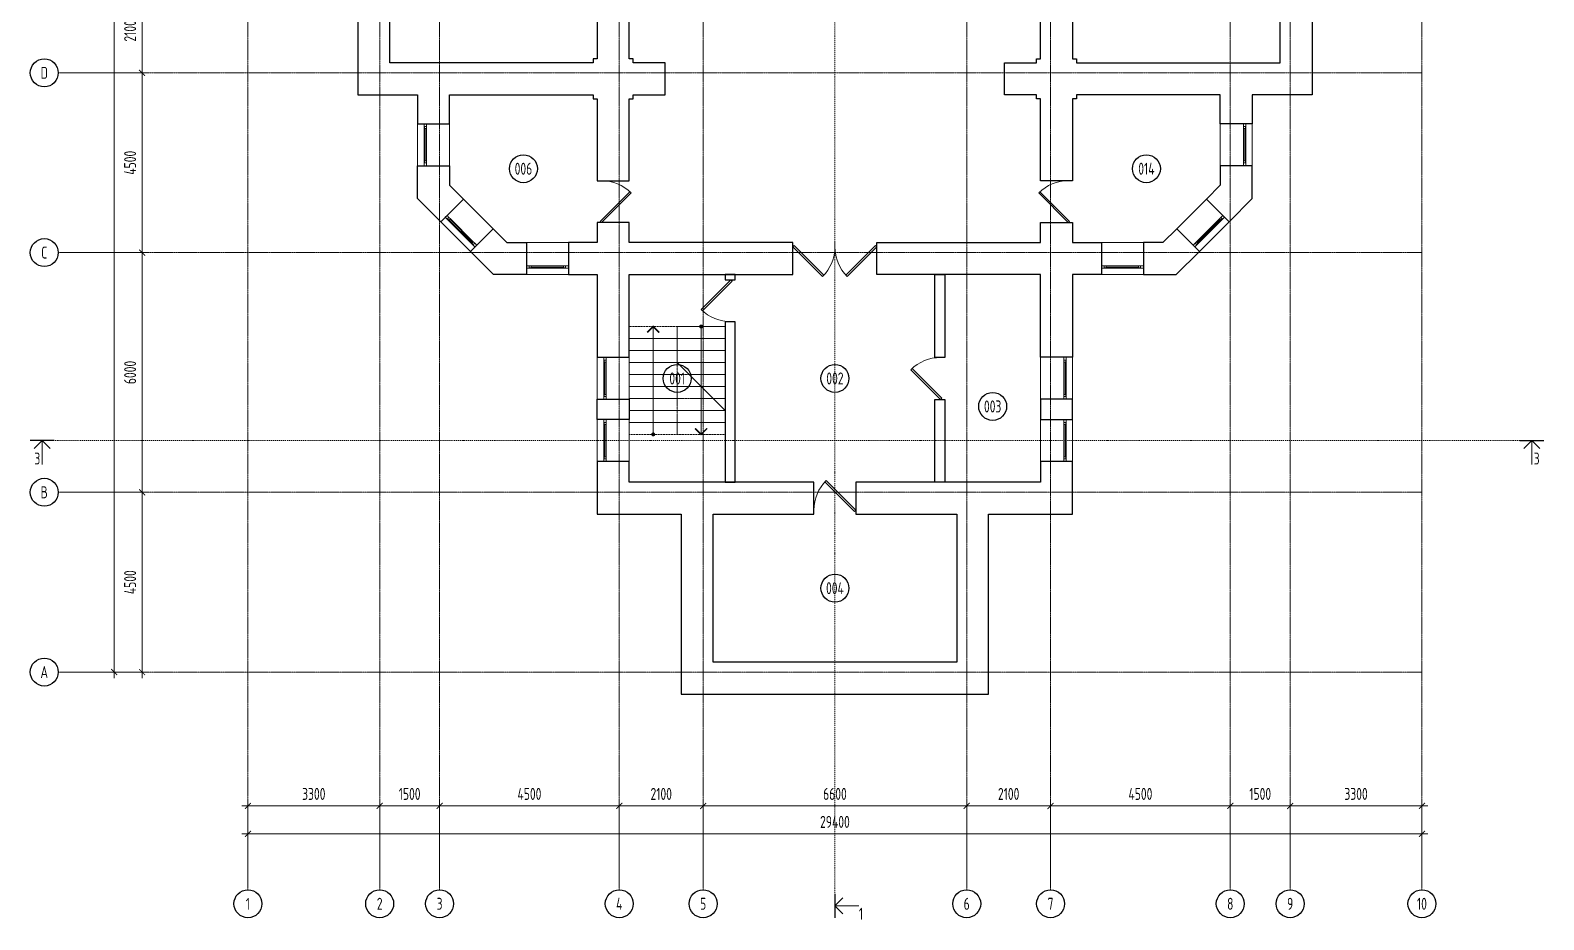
# Model space of a CAD drawing. Header units: millimetres. Extents: x -4890 to 184123, y 36 to 148549.
# Drawn here: x 2560 to 40460, y 3137 to 25401 of the extents above; entities that cross this region are included whole.
import ezdxf

# ---------------------------------------------------------------- set-up
doc = ezdxf.new("R2010")
doc.units = ezdxf.units.MM
for name, pattern in [('CENTERX2', [101.6, 63.5, -12.7, 12.7, -12.7]), ('DASHDOTX2', [50.8, 25.4, -12.7, 0, -12.7]), ('HIDDEN', [9.525, 6.35, -3.175])]:
    doc.linetypes.add(name, pattern=pattern)
for name, color, linetype, lineweight in [('axis', 40, 'CENTERX2', 5), ('Dimension', 4, 'Continuous', 5), ('Door', 36, 'Continuous', 5), ('Marker', 30, 'Continuous', 5), ('Stair', 4, 'Continuous', 5), ('Wall_General', 5, 'Continuous', 30), ('Wall_Satelit', 253, 'Continuous', 5), ('Windows', 250, 'Continuous', 5)]:
    doc.layers.add(name, color=color, linetype=linetype, lineweight=lineweight)
doc.styles.add('OK300', font='isocpeur.ttf', dxfattribs={"width": 0.7, "height": 300})
doc.dimstyles.new('OK100', dxfattribs={"dimtxt": 300, "dimasz": 150, "dimexe": 150, "dimexo": 150, "dimgap": 150, "dimtad": 1, "dimdec": 0, "dimzin": 0, "dimdsep": 46, "dimtxsty": 'OK300', "dimblk": 'ARCHTICK', "dimcen": 150, "dimdle": 150, "dimclrd": 256, "dimclre": 256, "dimclrt": 256, "dimadec": 0, "dimazin": 0, "dimtfac": 1, "dimtdec": 0, "dimtofl": 0, "dimtmove": 0, "dimatfit": 3, "dimldrblk": 'DOT', "dimfxl": 1, "dimtolj": 1, "dimtzin": 0, "dimlwd": -1, "dimlwe": -1, "dimarcsym": 0})

# ---------------------------------------------------------------- blocks, each defined once
blk = doc.blocks.new('_ArchTick')
at = {"color": 0, "linetype": 'ByBlock', "const_width": 0.15}
blk.add_lwpolyline([(-0.5, -0.5), (0.5, 0.5)], dxfattribs=at)
blk = doc.blocks.new('*D139')
at = {"layer": 'Defpoints', "color": 0, "transparency": 16777216}
for p in [(3260, 45636), (3260, 9336), (4660, 9336)]:
    blk.add_point(p, dxfattribs=at)
at = {"layer": 'Dimension', "transparency": 16777216}
for p, q in [((3410, 45636), (4810, 45636)), ((4660, 45786), (4660, 9186)), ((3410, 9336), (4810, 9336))]:
    blk.add_line(p, q, dxfattribs=at)
at = {"layer": 'Dimension', "transparency": 16777216, "xscale": 150, "yscale": 150, "zscale": 150}
for p, rotation in [((4660, 45636), 90), ((4660, 9336), 270)]:
    blk.add_blockref('_ArchTick', p, dxfattribs=dict(at, rotation=rotation))
at = {"layer": 'Dimension', "transparency": 16777216, "insert": (4360, 27486), "char_height": 300, "attachment_point": 5, "rotation": 90, "style": 'OK300'}
blk.add_mtext('\\A1;36300', dxfattribs=at)
blk = doc.blocks.new('_Dot')
at = {"layer": 'Dimension', "color": 0, "lineweight": -2}
blk.add_line((-0.5, 0), (-1, 0), dxfattribs=at)
at = {"layer": 'Dimension', "color": 0, "const_width": 0.5}
blk.add_lwpolyline([(-0.25, 0, 1), (0.25, 0, 1)], format="xyb", close=True, dxfattribs=at)
blk = doc.blocks.new('*D144')
at = {"layer": 'Defpoints', "color": 0, "transparency": 16777216}
for p in [(3260, 26436), (3260, 24336), (5360, 24336)]:
    blk.add_point(p, dxfattribs=at)
at = {"layer": 'Dimension', "transparency": 16777216}
for p, q in [((5360, 26586), (5360, 24186)), ((3410, 26436), (5510, 26436)), ((3410, 24336), (5510, 24336))]:
    blk.add_line(p, q, dxfattribs=at)
at = {"layer": 'Dimension', "transparency": 16777216, "xscale": 150, "yscale": 150, "zscale": 150}
for p, rotation in [((5360, 26436), 90), ((5360, 24336), 270)]:
    blk.add_blockref('_ArchTick', p, dxfattribs=dict(at, rotation=rotation))
at = {"layer": 'Dimension', "transparency": 16777216, "insert": (5060, 25386), "char_height": 300, "attachment_point": 5, "rotation": 90, "style": 'OK300'}
blk.add_mtext('\\A1;2100', dxfattribs=at)
blk = doc.blocks.new('*D145')
at = {"layer": 'Defpoints', "color": 0, "transparency": 16777216}
for p in [(3260, 24336), (3260, 19836), (5360, 19836)]:
    blk.add_point(p, dxfattribs=at)
at = {"layer": 'Dimension', "transparency": 16777216}
for p, q in [((3410, 24336), (5510, 24336)), ((5360, 24486), (5360, 19686)), ((3410, 19836), (5510, 19836))]:
    blk.add_line(p, q, dxfattribs=at)
at = {"layer": 'Dimension', "transparency": 16777216, "xscale": 150, "yscale": 150, "zscale": 150}
for p, rotation in [((5360, 24336), 90), ((5360, 19836), 270)]:
    blk.add_blockref('_ArchTick', p, dxfattribs=dict(at, rotation=rotation))
at = {"layer": 'Dimension', "transparency": 16777216, "insert": (5060, 22086), "char_height": 300, "attachment_point": 5, "rotation": 90, "style": 'OK300'}
blk.add_mtext('\\A1;4500', dxfattribs=at)
blk = doc.blocks.new('*D146')
at = {"layer": 'Defpoints', "color": 0, "transparency": 16777216}
for p in [(3260, 13836), (3260, 9336), (5360, 9336)]:
    blk.add_point(p, dxfattribs=at)
at = {"layer": 'Dimension', "transparency": 16777216}
for p, q in [((3410, 13836), (5510, 13836)), ((5360, 13986), (5360, 9186)), ((3410, 9336), (5510, 9336))]:
    blk.add_line(p, q, dxfattribs=at)
at = {"layer": 'Dimension', "transparency": 16777216, "xscale": 150, "yscale": 150, "zscale": 150}
for p, rotation in [((5360, 13836), 90), ((5360, 9336), 270)]:
    blk.add_blockref('_ArchTick', p, dxfattribs=dict(at, rotation=rotation))
at = {"layer": 'Dimension', "transparency": 16777216, "insert": (5060, 11586), "char_height": 300, "attachment_point": 5, "rotation": 90, "style": 'OK300'}
blk.add_mtext('\\A1;4500', dxfattribs=at)
blk = doc.blocks.new('*D147')
at = {"layer": 'Defpoints', "color": 0, "transparency": 16777216}
for p in [(37410, 5286), (8010, 3886), (37410, 3886)]:
    blk.add_point(p, dxfattribs=at)
at = {"layer": 'Dimension', "transparency": 16777216}
for p, q in [((8010, 4036), (8010, 5436)), ((37410, 4036), (37410, 5436)), ((7860, 5286), (37560, 5286))]:
    blk.add_line(p, q, dxfattribs=at)
at = {"layer": 'Dimension', "transparency": 16777216, "xscale": 150, "yscale": 150, "zscale": 150, "rotation": 180}
blk.add_blockref('_ArchTick', (8010, 5286), dxfattribs=at)
at = {"layer": 'Dimension', "transparency": 16777216, "xscale": 150, "yscale": 150, "zscale": 150}
blk.add_blockref('_ArchTick', (37410, 5286), dxfattribs=at)
at = {"layer": 'Dimension', "transparency": 16777216, "insert": (22710, 5586), "char_height": 300, "attachment_point": 5, "style": 'OK300'}
blk.add_mtext('\\A1;29400', dxfattribs=at)
blk = doc.blocks.new('*D148')
at = {"layer": 'Defpoints', "color": 0, "transparency": 16777216}
for p in [(11310, 5986), (8010, 3886), (11310, 3886)]:
    blk.add_point(p, dxfattribs=at)
at = {"layer": 'Dimension', "transparency": 16777216}
for p, q in [((8010, 4036), (8010, 6136)), ((11310, 4036), (11310, 6136)), ((7860, 5986), (11460, 5986))]:
    blk.add_line(p, q, dxfattribs=at)
at = {"layer": 'Dimension', "transparency": 16777216, "xscale": 150, "yscale": 150, "zscale": 150, "rotation": 180}
blk.add_blockref('_ArchTick', (8010, 5986), dxfattribs=at)
at = {"layer": 'Dimension', "transparency": 16777216, "xscale": 150, "yscale": 150, "zscale": 150}
blk.add_blockref('_ArchTick', (11310, 5986), dxfattribs=at)
at = {"layer": 'Dimension', "transparency": 16777216, "insert": (9660, 6286), "char_height": 300, "attachment_point": 5, "style": 'OK300'}
blk.add_mtext('\\A1;3300', dxfattribs=at)
blk = doc.blocks.new('*D149')
at = {"layer": 'Defpoints', "color": 0, "transparency": 16777216}
for p in [(17310, 5986), (12810, 3886), (17310, 3886)]:
    blk.add_point(p, dxfattribs=at)
at = {"layer": 'Dimension', "transparency": 16777216}
for p, q in [((12810, 4036), (12810, 6136)), ((17310, 4036), (17310, 6136)), ((12660, 5986), (17460, 5986))]:
    blk.add_line(p, q, dxfattribs=at)
at = {"layer": 'Dimension', "transparency": 16777216, "xscale": 150, "yscale": 150, "zscale": 150, "rotation": 180}
blk.add_blockref('_ArchTick', (12810, 5986), dxfattribs=at)
at = {"layer": 'Dimension', "transparency": 16777216, "xscale": 150, "yscale": 150, "zscale": 150}
blk.add_blockref('_ArchTick', (17310, 5986), dxfattribs=at)
at = {"layer": 'Dimension', "transparency": 16777216, "insert": (15060, 6286), "char_height": 300, "attachment_point": 5, "style": 'OK300'}
blk.add_mtext('\\A1;4500', dxfattribs=at)
blk = doc.blocks.new('*D150')
at = {"layer": 'Defpoints', "color": 0, "transparency": 16777216}
for p in [(19410, 5986), (17310, 3886), (19410, 3886)]:
    blk.add_point(p, dxfattribs=at)
at = {"layer": 'Dimension', "transparency": 16777216}
for p, q in [((17310, 4036), (17310, 6136)), ((19410, 4036), (19410, 6136)), ((17160, 5986), (19560, 5986))]:
    blk.add_line(p, q, dxfattribs=at)
at = {"layer": 'Dimension', "transparency": 16777216, "xscale": 150, "yscale": 150, "zscale": 150, "rotation": 180}
blk.add_blockref('_ArchTick', (17310, 5986), dxfattribs=at)
at = {"layer": 'Dimension', "transparency": 16777216, "xscale": 150, "yscale": 150, "zscale": 150}
blk.add_blockref('_ArchTick', (19410, 5986), dxfattribs=at)
at = {"layer": 'Dimension', "transparency": 16777216, "insert": (18360, 6286), "char_height": 300, "attachment_point": 5, "style": 'OK300'}
blk.add_mtext('\\A1;2100', dxfattribs=at)
blk = doc.blocks.new('*D151')
at = {"layer": 'Defpoints', "color": 0, "transparency": 16777216}
for p in [(26010, 5986), (19410, 3886), (26010, 3886)]:
    blk.add_point(p, dxfattribs=at)
at = {"layer": 'Dimension', "transparency": 16777216}
for p, q in [((19410, 4036), (19410, 6136)), ((26010, 4036), (26010, 6136)), ((19260, 5986), (26160, 5986))]:
    blk.add_line(p, q, dxfattribs=at)
at = {"layer": 'Dimension', "transparency": 16777216, "xscale": 150, "yscale": 150, "zscale": 150, "rotation": 180}
blk.add_blockref('_ArchTick', (19410, 5986), dxfattribs=at)
at = {"layer": 'Dimension', "transparency": 16777216, "xscale": 150, "yscale": 150, "zscale": 150}
blk.add_blockref('_ArchTick', (26010, 5986), dxfattribs=at)
at = {"layer": 'Dimension', "transparency": 16777216, "insert": (22710, 6286), "char_height": 300, "attachment_point": 5, "style": 'OK300'}
blk.add_mtext('\\A1;6600', dxfattribs=at)
blk = doc.blocks.new('*D152')
at = {"layer": 'Defpoints', "color": 0, "transparency": 16777216}
for p in [(28110, 5986), (26010, 3886), (28110, 3886)]:
    blk.add_point(p, dxfattribs=at)
at = {"layer": 'Dimension', "transparency": 16777216}
for p, q in [((26010, 4036), (26010, 6136)), ((28110, 4036), (28110, 6136)), ((25860, 5986), (28260, 5986))]:
    blk.add_line(p, q, dxfattribs=at)
at = {"layer": 'Dimension', "transparency": 16777216, "xscale": 150, "yscale": 150, "zscale": 150, "rotation": 180}
blk.add_blockref('_ArchTick', (26010, 5986), dxfattribs=at)
at = {"layer": 'Dimension', "transparency": 16777216, "xscale": 150, "yscale": 150, "zscale": 150}
blk.add_blockref('_ArchTick', (28110, 5986), dxfattribs=at)
at = {"layer": 'Dimension', "transparency": 16777216, "insert": (27060, 6286), "char_height": 300, "attachment_point": 5, "style": 'OK300'}
blk.add_mtext('\\A1;2100', dxfattribs=at)
blk = doc.blocks.new('*D153')
at = {"layer": 'Defpoints', "color": 0, "transparency": 16777216}
for p in [(32610, 5986), (28110, 3886), (32610, 3886)]:
    blk.add_point(p, dxfattribs=at)
at = {"layer": 'Dimension', "transparency": 16777216}
for p, q in [((28110, 4036), (28110, 6136)), ((32610, 4036), (32610, 6136)), ((27960, 5986), (32760, 5986))]:
    blk.add_line(p, q, dxfattribs=at)
at = {"layer": 'Dimension', "transparency": 16777216, "xscale": 150, "yscale": 150, "zscale": 150, "rotation": 180}
blk.add_blockref('_ArchTick', (28110, 5986), dxfattribs=at)
at = {"layer": 'Dimension', "transparency": 16777216, "xscale": 150, "yscale": 150, "zscale": 150}
blk.add_blockref('_ArchTick', (32610, 5986), dxfattribs=at)
at = {"layer": 'Dimension', "transparency": 16777216, "insert": (30360, 6286), "char_height": 300, "attachment_point": 5, "style": 'OK300'}
blk.add_mtext('\\A1;4500', dxfattribs=at)
blk = doc.blocks.new('*D154')
at = {"layer": 'Defpoints', "color": 0, "transparency": 16777216}
for p in [(37410, 5986), (34110, 3886), (37410, 3886)]:
    blk.add_point(p, dxfattribs=at)
at = {"layer": 'Dimension', "transparency": 16777216}
for p, q in [((34110, 4036), (34110, 6136)), ((37410, 4036), (37410, 6136)), ((33960, 5986), (37560, 5986))]:
    blk.add_line(p, q, dxfattribs=at)
at = {"layer": 'Dimension', "transparency": 16777216, "xscale": 150, "yscale": 150, "zscale": 150, "rotation": 180}
blk.add_blockref('_ArchTick', (34110, 5986), dxfattribs=at)
at = {"layer": 'Dimension', "transparency": 16777216, "xscale": 150, "yscale": 150, "zscale": 150}
blk.add_blockref('_ArchTick', (37410, 5986), dxfattribs=at)
at = {"layer": 'Dimension', "transparency": 16777216, "insert": (35760, 6286), "char_height": 300, "attachment_point": 5, "style": 'OK300'}
blk.add_mtext('\\A1;3300', dxfattribs=at)
blk = doc.blocks.new('*D155')
at = {"layer": 'Defpoints', "color": 0, "transparency": 16777216}
for p in [(3260, 19836), (5360, 19836), (3260, 13836)]:
    blk.add_point(p, dxfattribs=at)
at = {"layer": 'Dimension', "transparency": 16777216}
for p, q in [((3410, 19836), (5510, 19836)), ((5360, 13686), (5360, 19986)), ((3410, 13836), (5510, 13836))]:
    blk.add_line(p, q, dxfattribs=at)
at = {"layer": 'Dimension', "transparency": 16777216, "xscale": 150, "yscale": 150, "zscale": 150}
for p, rotation in [((5360, 19836), 90), ((5360, 13836), 270)]:
    blk.add_blockref('_ArchTick', p, dxfattribs=dict(at, rotation=rotation))
at = {"layer": 'Dimension', "transparency": 16777216, "insert": (5060, 16836), "char_height": 300, "attachment_point": 5, "rotation": 90, "style": 'OK300'}
blk.add_mtext('\\A1;6000', dxfattribs=at)
blk = doc.blocks.new('*D157')
at = {"layer": 'Defpoints', "color": 0, "transparency": 16777216}
for p in [(12810, 5986), (11310, 3886), (12810, 3886)]:
    blk.add_point(p, dxfattribs=at)
at = {"layer": 'Dimension', "transparency": 16777216}
for p, q in [((11310, 4036), (11310, 6136)), ((12810, 4036), (12810, 6136)), ((11160, 5986), (12960, 5986))]:
    blk.add_line(p, q, dxfattribs=at)
at = {"layer": 'Dimension', "transparency": 16777216, "xscale": 150, "yscale": 150, "zscale": 150, "rotation": 180}
blk.add_blockref('_ArchTick', (11310, 5986), dxfattribs=at)
at = {"layer": 'Dimension', "transparency": 16777216, "xscale": 150, "yscale": 150, "zscale": 150}
blk.add_blockref('_ArchTick', (12810, 5986), dxfattribs=at)
at = {"layer": 'Dimension', "transparency": 16777216, "insert": (12060, 6286), "char_height": 300, "attachment_point": 5, "style": 'OK300'}
blk.add_mtext('\\A1;1500', dxfattribs=at)
blk = doc.blocks.new('*D158')
at = {"layer": 'Defpoints', "color": 0, "transparency": 16777216}
for p in [(34110, 5986), (32610, 3886), (34110, 3886)]:
    blk.add_point(p, dxfattribs=at)
at = {"layer": 'Dimension', "transparency": 16777216}
for p, q in [((32610, 4036), (32610, 6136)), ((34110, 4036), (34110, 6136)), ((32460, 5986), (34260, 5986))]:
    blk.add_line(p, q, dxfattribs=at)
at = {"layer": 'Dimension', "transparency": 16777216, "xscale": 150, "yscale": 150, "zscale": 150, "rotation": 180}
blk.add_blockref('_ArchTick', (32610, 5986), dxfattribs=at)
at = {"layer": 'Dimension', "transparency": 16777216, "xscale": 150, "yscale": 150, "zscale": 150}
blk.add_blockref('_ArchTick', (34110, 5986), dxfattribs=at)
at = {"layer": 'Dimension', "transparency": 16777216, "insert": (33360, 6286), "char_height": 300, "attachment_point": 5, "style": 'OK300'}
blk.add_mtext('\\A1;1500', dxfattribs=at)
blk = doc.blocks.new('*U64')
for p, q in [((0, 0), (0, -100)), ((-1000, 0), (-1000, -100))]:
    blk.add_line(p, q)
blk.add_lwpolyline([(0, 0), (-707, 707), (-738, 676), (-31, -31)], close=True)
blk.add_arc((0, 0), 1000, 135, 180)
blk = doc.blocks.new('*U65')
for p, q in [((0, 0), (0, 100)), ((1000, 0), (1000, 100))]:
    blk.add_line(p, q)
blk.add_lwpolyline([(0, 0), (707, -707), (738, -676), (31, 31)], close=True)
blk.add_arc((0, 0), 1000, 315, 0)

msp = doc.modelspace()

# ---------------------------------------------------------------- linework, layer by layer
at = {"layer": 'axis', "ltscale": 0.5}
for points in [[(8009.7, 3886.3), (8009.7, 45636.3)], [(11309.7, 3886.3), (11309.7, 45636.3)], [(12809.7, 3886.3), (12809.7, 45636.3)], [(17309.7, 3886.3), (17309.7, 45636.3)], [(19409.7, 3886.3), (19409.7, 45636.3)], [(26009.7, 3886.3), (26009.7, 45636.3)], [(28109.7, 3886.3), (28109.7, 45636.3)], [(32609.7, 3886.3), (32609.7, 45636.3)], [(34109.7, 3886.3), (34109.7, 45636.3)], [(37409.7, 3886.3), (37409.7, 45636.3)], [(3259.7, 24336.3), (37409.7, 24336.3)], [(3259.7, 19836.3), (37409.7, 19836.3)], [(3259.7, 13836.3), (37409.7, 13836.3)], [(3259.7, 9336.3), (37409.7, 9336.3)]]:
    msp.add_lwpolyline(points, dxfattribs=at)
at = {"layer": 'axis', "color": 18, "linetype": 'Continuous', "lineweight": 30, "true_color": 0x000000}
for centre in [(2909.7, 24336.3), (2909.7, 19836.3), (2909.7, 13836.3), (2909.7, 9336.3), (8009.7, 3536.3), (11309.7, 3536.3), (12809.7, 3536.3), (17309.7, 3536.3), (19409.7, 3536.3), (26009.7, 3536.3), (28109.7, 3536.3), (32609.7, 3536.3), (34109.7, 3536.3), (37409.7, 3536.3)]:
    msp.add_circle(centre, 350, dxfattribs=at)
at = {"layer": 'Marker', "linetype": 'DASHDOTX2'}
for p, q in [((22709.7, 48986.3), (22709.7, 3786.3)), ((39859.7, 15131.3), (3159.7, 15131.3))]:
    msp.add_line(p, q, dxfattribs=at)
at = {"layer": 'Marker', "color": 18, "lineweight": 30, "true_color": 0x000000}
for points in [[(3159.7, 15131.3), (2559.7, 15131.3)], [(3059.7, 14931.3), (2859.7, 15131.3), (2659.7, 14931.3)], [(39859.7, 15131.3), (40459.7, 15131.3)], [(39959.7, 14931.3), (40159.7, 15131.3), (40359.7, 14931.3)], [(22709.7, 3786.3), (22709.7, 3186.3)], [(22909.7, 3686.3), (22709.7, 3486.3), (22909.7, 3286.3)]]:
    msp.add_lwpolyline(points, dxfattribs=at)
at = {"layer": 'Marker', "color": 18, "true_color": 0x000000}
for points in [[(2859.7, 15131.3), (2859.7, 14531.3)], [(40159.7, 15131.3), (40159.7, 14531.3)], [(22709.7, 3486.3), (23309.7, 3486.3)]]:
    msp.add_lwpolyline(points, dxfattribs=at)
at = {"layer": 'Marker', "linetype": 'Continuous', "lineweight": 30}
for centre in [(14909.7, 21936.3), (30509.7, 21936.3), (18759.7, 16686.3), (22709.7, 16686.3), (26659.7, 15986.3), (22709.7, 11436.3)]:
    msp.add_circle(centre, 350, dxfattribs=at)
at = {"layer": 'Stair', "linetype": 'HIDDEN'}
for points in [[(18759.7, 17686.3), (18759.7, 17986.3), (17559.7, 17986.3), (17559.7, 17686.3)], [(18759.7, 17386.3), (18759.7, 17686.3), (17559.7, 17686.3), (17559.7, 17386.3)], [(18759.7, 17086.3), (18759.7, 17386.3), (17559.7, 17386.3), (17559.7, 17086.3)], [(18759.7, 16786.3), (18759.7, 17086.3), (17559.7, 17086.3), (17559.7, 16786.3)], [(18759.7, 17086.3), (18759.7, 16786.3), (19059.7, 16786.3)], [(18759.7, 16486.3), (18759.7, 16786.3), (17559.7, 16786.3), (17559.7, 16486.3)], [(18759.7, 16786.3), (18759.7, 16486.3), (19359.7, 16486.3), (19059.7, 16786.3)], [(18759.7, 16186.3), (18759.7, 16486.3), (17559.7, 16486.3), (17559.7, 16186.3)], [(18759.7, 16486.3), (18759.7, 16186.3), (19659.7, 16186.3), (19359.7, 16486.3)], [(18759.7, 15886.3), (18759.7, 16186.3), (17559.7, 16186.3), (17559.7, 15886.3)], [(18759.7, 16186.3), (18759.7, 15886.3), (19959.7, 15886.3), (19659.7, 16186.3)], [(18759.7, 15586.3), (18759.7, 15886.3), (17559.7, 15886.3), (17559.7, 15586.3)], [(18759.7, 15286.3), (18759.7, 15586.3), (17559.7, 15586.3), (17559.7, 15286.3)], [(19959.7, 15586.3), (19959.7, 15886.3), (18759.7, 15886.3), (18759.7, 15586.3)], [(19959.7, 15286.3), (19959.7, 15586.3), (18759.7, 15586.3), (18759.7, 15286.3)]]:
    msp.add_lwpolyline(points, close=True, dxfattribs=at)
at = {"layer": 'Stair', "const_width": 40}
for points in [[(18309.7, 17836.3), (18159.7, 17986.3), (18009.7, 17836.3)], [(19209.7, 15436.3), (19359.7, 15286.3), (19509.7, 15436.3)]]:
    msp.add_lwpolyline(points, dxfattribs=at)
at = {"layer": 'Stair'}
for points in [[(18159.7, 17986.3), (18159.7, 15286.3)], [(19359.7, 15286.3), (19359.7, 17986.3)]]:
    msp.add_lwpolyline(points, dxfattribs=at)
for points in [[(19959.7, 17686.3), (19959.7, 17986.3), (18759.7, 17986.3), (18759.7, 17686.3)], [(19959.7, 17386.3), (19959.7, 17686.3), (18759.7, 17686.3), (18759.7, 17386.3)], [(19959.7, 17086.3), (19959.7, 17386.3), (18759.7, 17386.3), (18759.7, 17086.3)], [(19959.7, 16786.3), (19959.7, 17086.3), (18759.7, 17086.3), (19059.7, 16786.3)], [(19959.7, 16486.3), (19959.7, 16786.3), (19059.7, 16786.3), (19359.7, 16486.3)], [(19959.7, 16186.3), (19959.7, 16486.3), (19359.7, 16486.3), (19659.7, 16186.3)], [(19959.7, 15886.3), (19959.7, 16186.3), (19659.7, 16186.3)]]:
    msp.add_lwpolyline(points, close=True, dxfattribs=at)
at = {"layer": 'Stair', "const_width": 50}
for points in [[(19359.7, 18011.3, 1), (19359.7, 17961.3, 1)], [(18159.7, 15261.3, 1), (18159.7, 15311.3, 1)]]:
    msp.add_lwpolyline(points, format="xyb", close=True, dxfattribs=at)
at = {"layer": 'Wall_General'}
for points in [[(10759.7, 25886.3), (10759.7, 23786.3), (12259.7, 23786.3), (12259.7, 23061.3), (13059.7, 23061.3), (13059.7, 23786.3), (16659.7, 23786.3), (16659.7, 23686.3), (16759.7, 23686.3), (16759.7, 21636.3), (17559.7, 21636.3), (17559.7, 23686.3), (17659.7, 23686.3), (17659.7, 23786.3), (18459.7, 23786.3), (18459.7, 24586.3), (17659.7, 24586.3), (17659.7, 24686.3), (17559.7, 24686.3), (17559.7, 26986.3)], [(16759.7, 26986.3), (16759.7, 24686.3), (16659.7, 24686.3), (16659.7, 24586.3), (11559.7, 24586.3), (11559.7, 26686.3)], [(34659.7, 25886.3), (34659.7, 23786.3), (33159.7, 23786.3), (33159.7, 23061.3), (32359.7, 23061.3), (32359.7, 23786.3), (28759.7, 23786.3), (28759.7, 23686.3), (28659.7, 23686.3), (28659.7, 21636.3), (27859.7, 21636.3), (27859.7, 23686.3), (27759.7, 23686.3), (27759.7, 23786.3), (26959.7, 23786.3), (26959.7, 24586.3), (27759.7, 24586.3), (27759.7, 24686.3), (27859.7, 24686.3), (27859.7, 26986.3)], [(28659.7, 26986.3), (28659.7, 24686.3), (28759.7, 24686.3), (28759.7, 24586.3), (33859.7, 24586.3), (33859.7, 26686.3)]]:
    msp.add_lwpolyline(points, dxfattribs=at)
for points in [[(13059.7, 22011.3), (13059.7, 21521.7), (13406.1, 21175.2), (12840.4, 20609.5), (12259.7, 21190.3), (12259.7, 22011.3)], [(32359.7, 22011.3), (32359.7, 21521.7), (32013.2, 21175.2), (32578.9, 20609.5), (33159.7, 21190.3), (33159.7, 22011.3)], [(16034.7, 19286.3), (16759.7, 19286.3), (16759.7, 17216.3), (17559.7, 17216.3), (17559.7, 19286.3), (21659.7, 19286.3), (21659.7, 20086.3), (17559.7, 20086.3), (17559.7, 20586.3), (16759.7, 20586.3), (16759.7, 20086.3), (16034.7, 20086.3)], [(29384.7, 19286.3), (28659.7, 19286.3), (28659.7, 17216.3), (27859.7, 17216.3), (27859.7, 19286.3), (23759.7, 19286.3), (23759.7, 20086.3), (27859.7, 20086.3), (27859.7, 20586.3), (28659.7, 20586.3), (28659.7, 20086.3), (29384.7, 20086.3)], [(14984.7, 19286.3), (14163.7, 19286.3), (13582.9, 19867), (14148.6, 20432.7), (14495, 20086.3), (14984.7, 20086.3)], [(30434.7, 19286.3), (31255.7, 19286.3), (31836.4, 19867), (31270.8, 20432.7), (30924.3, 20086.3), (30434.7, 20086.3)], [(19959.7, 19286.3), (19959.7, 19156.3), (20209.7, 19156.3), (20209.7, 19286.3)], [(25459.7, 19286.3), (25459.7, 17211.3), (25209.7, 17211.3), (25209.7, 19286.3)], [(20209.7, 14086.3), (20209.7, 18106.3), (19959.7, 18106.3), (19959.7, 14086.3)], [(16759.7, 15656.3), (16759.7, 16166.3), (17559.7, 16166.3), (17559.7, 15656.3)], [(25209.7, 14086.3), (25209.7, 16161.3), (25459.7, 16161.3), (25459.7, 14086.3)], [(28659.7, 15656.3), (28659.7, 16166.3), (27859.7, 16166.3), (27859.7, 15656.3)], [(27859.7, 14606.3), (27859.7, 14086.3), (23234.7, 14086.3), (23234.7, 13286.3), (25759.7, 13286.3), (25759.7, 9586.3), (19659.7, 9586.3), (19659.7, 13286.3), (22184.7, 13286.3), (22184.7, 14086.3), (17559.7, 14086.3), (17559.7, 14606.3), (16759.7, 14606.3), (16759.7, 13286.3), (18859.7, 13286.3), (18859.7, 8786.3), (26559.7, 8786.3), (26559.7, 13286.3), (28659.7, 13286.3), (28659.7, 14606.3)]]:
    msp.add_lwpolyline(points, close=True, dxfattribs=at)
at = {"layer": 'Wall_Satelit'}
for points in [[(12259.7, 23061.3), (13059.7, 23061.3), (13059.7, 22011.3), (12259.7, 22011.3)], [(32359.7, 22011.3), (33159.7, 22011.3), (33159.7, 23061.3), (32359.7, 23061.3)], [(13406.1, 21175.2), (12840.4, 20609.5), (13582.9, 19867), (14148.6, 20432.7)], [(31270.8, 20432.7), (31836.4, 19867), (32578.9, 20609.5), (32013.2, 21175.2)], [(14984.7, 20086.3), (16034.7, 20086.3), (16034.7, 19286.3), (14984.7, 19286.3)], [(29384.7, 19286.3), (30434.7, 19286.3), (30434.7, 20086.3), (29384.7, 20086.3)], [(16759.7, 17216.3), (17559.7, 17216.3), (17559.7, 16166.3), (16759.7, 16166.3)], [(27859.7, 16166.3), (28659.7, 16166.3), (28659.7, 17216.3), (27859.7, 17216.3)], [(16759.7, 15656.3), (17559.7, 15656.3), (17559.7, 14606.3), (16759.7, 14606.3)], [(27859.7, 14606.3), (28659.7, 14606.3), (28659.7, 15656.3), (27859.7, 15656.3)]]:
    msp.add_lwpolyline(points, close=True, dxfattribs=at)
at = {"layer": 'Windows'}
for points in [[(12479.7, 22991.3), (12479.7, 23061.3), (12419.7, 23061.3), (12419.7, 22991.3)], [(12419.7, 22081.3), (12419.7, 22991.3), (12429.7, 22991.3), (12429.7, 22081.3)], [(12479.7, 22991.3), (12479.7, 22941.3), (12429.7, 22941.3), (12429.7, 22991.3)], [(12439.7, 22941.3), (12439.7, 22131.3), (12429.7, 22131.3), (12429.7, 22941.3)], [(12469.7, 22941.3), (12469.7, 22131.3), (12479.7, 22131.3), (12479.7, 22941.3)], [(32939.7, 22991.3), (32939.7, 23061.3), (32999.7, 23061.3), (32999.7, 22991.3)], [(32939.7, 22991.3), (32939.7, 22941.3), (32989.7, 22941.3), (32989.7, 22991.3)], [(32949.7, 22941.3), (32949.7, 22131.3), (32939.7, 22131.3), (32939.7, 22941.3)], [(32979.7, 22941.3), (32979.7, 22131.3), (32989.7, 22131.3), (32989.7, 22941.3)], [(32999.7, 22081.3), (32999.7, 22991.3), (32989.7, 22991.3), (32989.7, 22081.3)], [(12479.7, 22081.3), (12479.7, 22011.3), (12419.7, 22011.3), (12419.7, 22081.3)], [(12479.7, 22131.3), (12479.7, 22081.3), (12429.7, 22081.3), (12429.7, 22131.3)], [(32939.7, 22131.3), (32939.7, 22081.3), (32989.7, 22081.3), (32989.7, 22131.3)], [(32939.7, 22081.3), (32939.7, 22011.3), (32999.7, 22011.3), (32999.7, 22081.3)], [(13045.5, 20715.6), (12996, 20765.1), (12953.6, 20722.6), (13003.1, 20673.2)], [(13003.1, 20673.2), (13646.5, 20029.7), (13653.6, 20036.8), (13010.1, 20680.2)], [(13080.9, 20680.2), (13045.5, 20715.6), (13010.1, 20680.2), (13045.5, 20644.9)], [(13625.3, 20079.2), (13052.6, 20651.9), (13045.5, 20644.9), (13618.3, 20072.1)], [(13646.5, 20100.4), (13073.8, 20673.2), (13080.9, 20680.2), (13653.6, 20107.5)], [(31772.8, 20100.4), (32345.6, 20673.2), (32338.5, 20680.2), (31765.7, 20107.5)], [(32416.3, 20673.2), (31772.8, 20029.7), (31765.7, 20036.8), (32409.2, 20680.2)], [(31794, 20079.2), (32366.8, 20651.9), (32373.8, 20644.9), (31801.1, 20072.1)], [(32338.5, 20680.2), (32373.8, 20715.6), (32409.2, 20680.2), (32373.8, 20644.9)], [(32373.8, 20715.6), (32423.3, 20765.1), (32465.8, 20722.6), (32416.3, 20673.2)], [(13689, 20072.1), (13653.6, 20107.5), (13618.3, 20072.1), (13653.6, 20036.8)], [(31730.4, 20072.1), (31765.7, 20107.5), (31801.1, 20072.1), (31765.7, 20036.8)], [(13689, 20072.1), (13738.5, 20022.6), (13696, 19980.2), (13646.5, 20029.7)], [(31730.4, 20072.1), (31680.9, 20022.6), (31723.3, 19980.2), (31772.8, 20029.7)], [(15054.7, 19506.3), (14984.7, 19506.3), (14984.7, 19446.3), (15054.7, 19446.3)], [(15104.7, 19506.3), (15054.7, 19506.3), (15054.7, 19456.3), (15104.7, 19456.3)], [(15054.7, 19446.3), (15964.7, 19446.3), (15964.7, 19456.3), (15054.7, 19456.3)], [(15914.7, 19496.3), (15104.7, 19496.3), (15104.7, 19506.3), (15914.7, 19506.3)], [(15914.7, 19466.3), (15104.7, 19466.3), (15104.7, 19456.3), (15914.7, 19456.3)], [(15964.7, 19506.3), (15914.7, 19506.3), (15914.7, 19456.3), (15964.7, 19456.3)], [(15964.7, 19506.3), (16034.7, 19506.3), (16034.7, 19446.3), (15964.7, 19446.3)], [(29454.7, 19506.3), (29384.7, 19506.3), (29384.7, 19446.3), (29454.7, 19446.3)], [(29454.7, 19506.3), (29504.7, 19506.3), (29504.7, 19456.3), (29454.7, 19456.3)], [(30364.7, 19446.3), (29454.7, 19446.3), (29454.7, 19456.3), (30364.7, 19456.3)], [(29504.7, 19496.3), (30314.7, 19496.3), (30314.7, 19506.3), (29504.7, 19506.3)], [(29504.7, 19466.3), (30314.7, 19466.3), (30314.7, 19456.3), (29504.7, 19456.3)], [(30314.7, 19506.3), (30364.7, 19506.3), (30364.7, 19456.3), (30314.7, 19456.3)], [(30364.7, 19506.3), (30434.7, 19506.3), (30434.7, 19446.3), (30364.7, 19446.3)], [(16979.7, 17146.3), (16979.7, 17216.3), (16919.7, 17216.3), (16919.7, 17146.3)], [(16919.7, 16236.3), (16919.7, 17146.3), (16929.7, 17146.3), (16929.7, 16236.3)], [(16979.7, 17146.3), (16979.7, 17096.3), (16929.7, 17096.3), (16929.7, 17146.3)], [(16939.7, 17096.3), (16939.7, 16286.3), (16929.7, 16286.3), (16929.7, 17096.3)], [(16969.7, 17096.3), (16969.7, 16286.3), (16979.7, 16286.3), (16979.7, 17096.3)], [(28439.7, 17146.3), (28439.7, 17216.3), (28499.7, 17216.3), (28499.7, 17146.3)], [(28439.7, 17146.3), (28439.7, 17096.3), (28489.7, 17096.3), (28489.7, 17146.3)], [(28449.7, 17096.3), (28449.7, 16286.3), (28439.7, 16286.3), (28439.7, 17096.3)], [(28479.7, 17096.3), (28479.7, 16286.3), (28489.7, 16286.3), (28489.7, 17096.3)], [(28499.7, 16236.3), (28499.7, 17146.3), (28489.7, 17146.3), (28489.7, 16236.3)], [(16979.7, 16236.3), (16979.7, 16166.3), (16919.7, 16166.3), (16919.7, 16236.3)], [(16979.7, 16286.3), (16979.7, 16236.3), (16929.7, 16236.3), (16929.7, 16286.3)], [(28439.7, 16286.3), (28439.7, 16236.3), (28489.7, 16236.3), (28489.7, 16286.3)], [(28439.7, 16236.3), (28439.7, 16166.3), (28499.7, 16166.3), (28499.7, 16236.3)], [(16979.7, 15586.3), (16979.7, 15656.3), (16919.7, 15656.3), (16919.7, 15586.3)], [(16919.7, 14676.3), (16919.7, 15586.3), (16929.7, 15586.3), (16929.7, 14676.3)], [(16979.7, 15586.3), (16979.7, 15536.3), (16929.7, 15536.3), (16929.7, 15586.3)], [(28439.7, 15586.3), (28439.7, 15656.3), (28499.7, 15656.3), (28499.7, 15586.3)], [(28439.7, 15586.3), (28439.7, 15536.3), (28489.7, 15536.3), (28489.7, 15586.3)], [(28499.7, 14676.3), (28499.7, 15586.3), (28489.7, 15586.3), (28489.7, 14676.3)], [(16939.7, 15536.3), (16939.7, 14726.3), (16929.7, 14726.3), (16929.7, 15536.3)], [(16969.7, 15536.3), (16969.7, 14726.3), (16979.7, 14726.3), (16979.7, 15536.3)], [(28449.7, 15536.3), (28449.7, 14726.3), (28439.7, 14726.3), (28439.7, 15536.3)], [(28479.7, 15536.3), (28479.7, 14726.3), (28489.7, 14726.3), (28489.7, 15536.3)], [(16979.7, 14676.3), (16979.7, 14606.3), (16919.7, 14606.3), (16919.7, 14676.3)], [(16979.7, 14726.3), (16979.7, 14676.3), (16929.7, 14676.3), (16929.7, 14726.3)], [(28439.7, 14726.3), (28439.7, 14676.3), (28489.7, 14676.3), (28489.7, 14726.3)], [(28439.7, 14676.3), (28439.7, 14606.3), (28499.7, 14606.3), (28499.7, 14676.3)]]:
    msp.add_lwpolyline(points, close=True, dxfattribs=at)

# ---------------------------------------------------------------- block references
at = {"layer": 'Door', "yscale": 1.05000000000291}
for p, xscale, zscale, rotation in [((16864.7, 20586.3), 1.05000000000291, 1.05000000000291, 270), ((28554.7, 20586.3), -1.05000000000291, 1.05, 90), ((20104.7, 19156.3), 1.05000000000291, 1.05000000000291, 90), ((25354.7, 16161.3), -1.05000000000291, 1.05, 90)]:
    msp.add_blockref('*U64', p, dxfattribs=dict(at, xscale=xscale, zscale=zscale, rotation=rotation))
for name, p, xscale, zscale in [('*U65', (21659.7, 19981.3), 1.05000000000291, 1.05000000000291), ('*U65', (23759.7, 19981.3), -1.05000000000291, 1.05), ('*U64', (23234.7, 13391.3), 1.05000000000291, 1.05000000000291)]:
    msp.add_blockref(name, p, dxfattribs=dict(at, xscale=xscale, zscale=zscale))

# ---------------------------------------------------------------- texts
at = {"layer": 'axis', "color": 18, "true_color": 0x000000, "char_height": 300, "attachment_point": 5, "style": 'OK300'}
for s, insert in [('D', (2909.7, 24336.3)), ('C', (2909.7, 19836.3)), ('B', (2909.7, 13836.3)), ('{\\fISOCPEUR|b0|i0|c204|p34;А}', (2909.7, 9336.3)), ('1', (8009.7, 3536.3)), ('2', (11309.7, 3536.3)), ('3', (12809.7, 3536.3)), ('4', (17309.7, 3536.3)), ('5', (19409.7, 3536.3)), ('6', (26009.7, 3536.3)), ('7', (28109.7, 3536.3)), ('8', (32609.7, 3536.3)), ('9', (34109.7, 3536.3)), ('10', (37409.7, 3536.3))]:
    msp.add_mtext(s, dxfattribs=dict(at, insert=insert))
at = {"layer": 'Marker', "char_height": 300, "attachment_point": 5, "style": 'OK300'}
for s, insert in [('006', (14909.7, 21936.3)), ('014', (30509.7, 21936.3)), ('001', (18759.7, 16686.3)), ('002', (22709.7, 16686.3)), ('003', (26659.7, 15986.3)), ('004', (22709.7, 11436.3))]:
    msp.add_mtext(s, dxfattribs=dict(at, insert=insert))
at = {"layer": 'Marker', "color": 18, "linetype": 'Continuous', "true_color": 0x000000, "char_height": 300, "style": 'OK300'}
for s, insert, attachment_point in [('3', (2809.7, 14531.3), 9), ('3', (40209.7, 14531.3), 7), ('1', (23309.7, 3436.3), 1)]:
    msp.add_mtext(s, dxfattribs=dict(at, insert=insert, attachment_point=attachment_point))

# ---------------------------------------------------------------- dimensions: what is measured, and where the dimension line sits
at = {"layer": 'Dimension'}
for base, p1, p2, picture, middle in [((4659.7, 9336.3), (3259.7, 45636.3), (3259.7, 9336.3), '*D139', (4359.7, 27486.3)), ((5359.7, 19836.3), (3259.7, 13836.3), (3259.7, 19836.3), '*D155', (5059.7, 16836.3))]:
    dim = msp.add_linear_dim(base=base, p1=p1, p2=p2, angle=90, dimstyle='OK100', dxfattribs=at)
    dim.commit()
    dim.dimension.update_dxf_attribs({"geometry": picture, "text_midpoint": middle})
for base, p1, p2, picture, middle in [((5359.7, 24336.3), (3259.7, 26436.3), (3259.7, 24336.3), '*D144', (5059.7, 25386.3)), ((5359.7, 19836.3), (3259.7, 24336.3), (3259.7, 19836.3), '*D145', (5059.7, 22086.3)), ((5359.7, 9336.3), (3259.7, 13836.3), (3259.7, 9336.3), '*D146', (5059.7, 11586.3))]:
    dim = msp.add_linear_dim(base=base, p1=p1, p2=p2, angle=90, dimstyle='OK100', override={"dimtmove": 1}, dxfattribs=at)
    dim.commit()
    dim.dimension.update_dxf_attribs({"geometry": picture, "text_midpoint": middle})
for base, p1, p2, picture, middle in [((11309.7, 5986.3), (8009.7, 3886.3), (11309.7, 3886.3), '*D148', (9659.7, 6286.3)), ((12809.7, 5986.3), (11309.7, 3886.3), (12809.7, 3886.3), '*D157', (12059.7, 6286.3)), ((34109.7, 5986.3), (32609.7, 3886.3), (34109.7, 3886.3), '*D158', (33359.7, 6286.3)), ((37409.7, 5286.3), (8009.7, 3886.3), (37409.7, 3886.3), '*D147', (22709.7, 5586.3))]:
    dim = msp.add_linear_dim(base=base, p1=p1, p2=p2, dimstyle='OK100', dxfattribs=at)
    dim.commit()
    dim.dimension.update_dxf_attribs({"geometry": picture, "text_midpoint": middle})
for base, p1, p2, picture, middle in [((17309.7, 5986.3), (12809.7, 3886.3), (17309.7, 3886.3), '*D149', (15059.7, 6286.3)), ((19409.7, 5986.3), (17309.7, 3886.3), (19409.7, 3886.3), '*D150', (18359.7, 6286.3)), ((26009.7, 5986.3), (19409.7, 3886.3), (26009.7, 3886.3), '*D151', (22709.7, 6286.3)), ((28109.7, 5986.3), (26009.7, 3886.3), (28109.7, 3886.3), '*D152', (27059.7, 6286.3)), ((32609.7, 5986.3), (28109.7, 3886.3), (32609.7, 3886.3), '*D153', (30359.7, 6286.3)), ((37409.7, 5986.3), (34109.7, 3886.3), (37409.7, 3886.3), '*D154', (35759.7, 6286.3))]:
    dim = msp.add_linear_dim(base=base, p1=p1, p2=p2, dimstyle='OK100', override={"dimtmove": 1}, dxfattribs=at)
    dim.commit()
    dim.dimension.update_dxf_attribs({"geometry": picture, "text_midpoint": middle})

doc.saveas('drawing.dxf')
